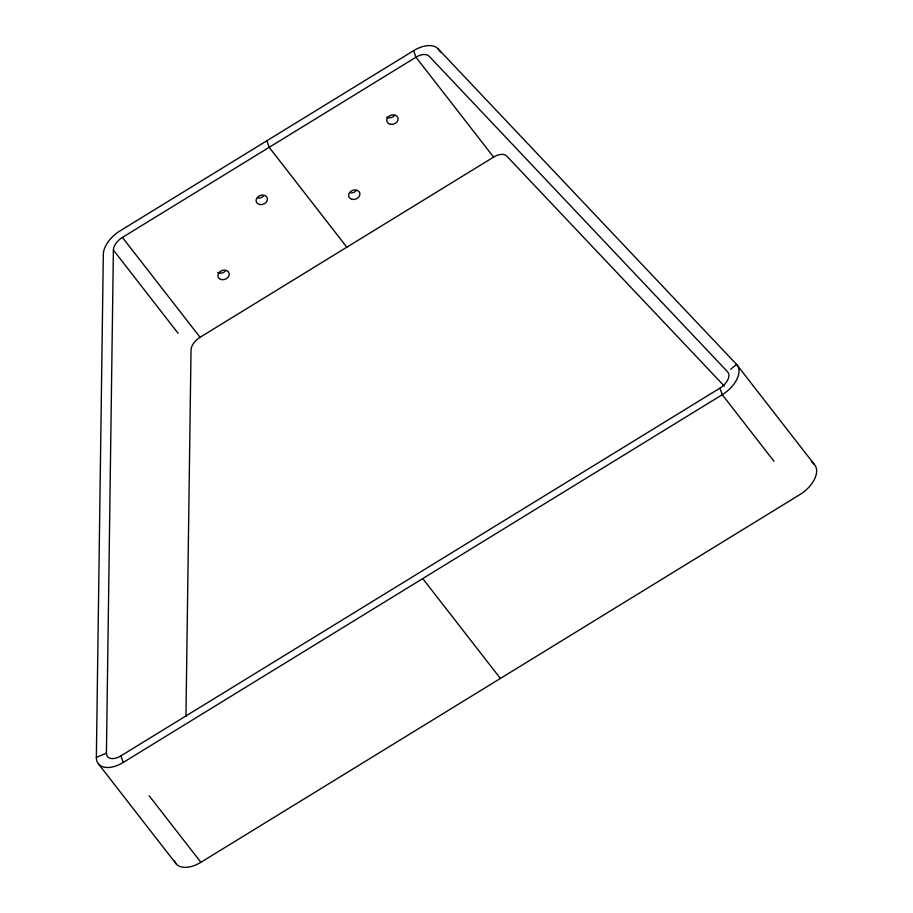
<?xml version="1.0" encoding="UTF-8"?>
<svg xmlns="http://www.w3.org/2000/svg" width="913" height="913" viewBox="0 0 913 913"><rect width="100%" height="100%" fill="white"/><g stroke="black" fill="none" stroke-linecap="round" stroke-linejoin="round"><path stroke-width="1.37" d="M730.594 369.343L736.563 364.39A25.21 14.608 -37.9 0 1 722.251 394.713L123.244 762.446A25.21 14.608 -37.9 0 1 96.356 757.413L103.317 254.293A25.233 14.608 -37.9 0 1 120.082 230.863L413.623 50.66A25.233 14.608 -37.9 0 1 438.069 48.788L736.563 364.39L814.202 464.261A25.21 14.608 -37.9 0 1 799.891 494.584L200.883 862.306A25.21 14.608 -37.9 0 1 174.486 860.811M106.422 753.168L113.395 250.048A13.581 7.863 -37.9 0 1 122.422 237.426L415.963 57.222A13.581 7.863 -37.9 0 1 429.121 56.218L727.615 371.819A13.581 7.863 -37.9 0 1 719.912 388.151L120.915 755.873A13.581 7.863 -37.9 0 1 106.422 753.168L96.356 757.413M185.955 716.443L191.034 349.907A13.581 7.863 -37.9 0 1 200.061 337.296L493.602 157.093A13.581 7.863 -37.9 0 1 506.761 156.089L724.329 386.131M811.326 461.225L814.202 464.261M98.456 763.919L176.095 863.789M774.007 461.293L722.251 394.713L719.912 388.151M438.069 48.788L440.648 52.121M493.602 157.093L415.963 57.222L413.623 50.66M346.826 247.195L269.187 147.324L266.847 140.762M422.753 578.58L500.392 678.45M122.422 237.426L200.061 337.296M113.395 250.048L178.092 333.268M149.127 795.725L200.883 862.306M120.915 755.873L123.244 762.446M394.61 115.426A5.82 4.656 -19.6 0 1 386.61 117.229M356.435 190.486A5.82 4.656 -19.6 0 1 350.524 192.894M263.925 195.644A5.82 4.656 -19.6 0 1 258.002 198.053M225.762 270.716A5.82 4.656 -19.6 0 1 217.762 272.519M390.399 124.305A5.82 4.656 -19.6 0 0 398.057 118.199A5.82 4.656 -19.6 0 0 388.835 116.35A5.82 4.656 -19.6 0 0 390.399 124.305M352.235 199.365A5.82 4.656 -19.6 0 0 359.893 193.271A5.82 4.656 -19.6 0 0 350.672 191.422A5.82 4.656 -19.6 0 0 352.235 199.365M259.726 204.523A5.82 4.656 -19.6 0 0 267.383 198.418A5.82 4.656 -19.6 0 0 258.151 196.58A5.82 4.656 -19.6 0 0 259.726 204.523M221.551 279.595A5.82 4.656 -19.6 0 0 229.209 273.489A5.82 4.656 -19.6 0 0 219.987 271.64A5.82 4.656 -19.6 0 0 221.551 279.595"/></g></svg>
